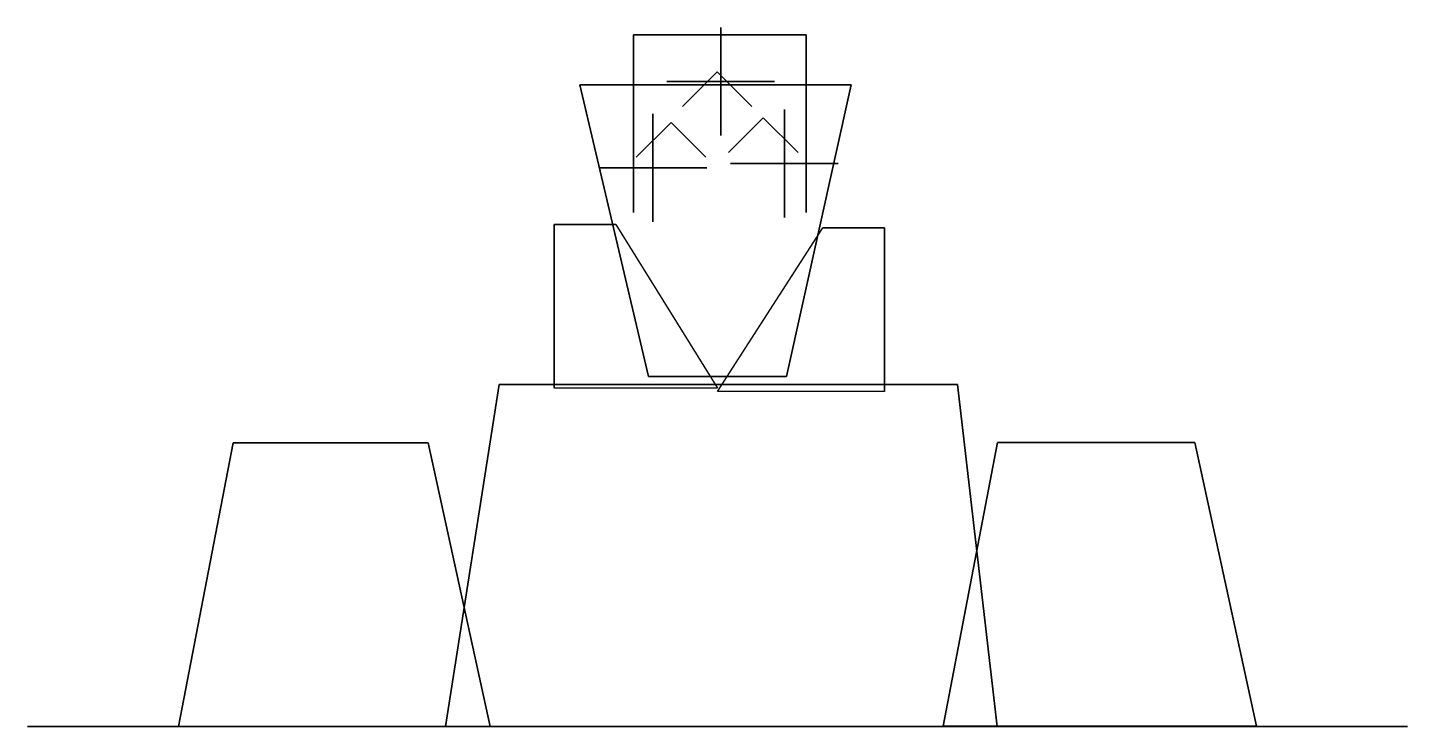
# Model space of a CAD drawing. Header units: metres. Extents: x -6.4 to 6.4, y 0 to 6.5.
import ezdxf

# ---------------------------------------------------------------- set-up
doc = ezdxf.new("R2010")
doc.units = ezdxf.units.M

msp = doc.modelspace()

# ---------------------------------------------------------------- linework, layer by layer
for points in [[(-0.779, 6.413, 2.729), (0.824, 6.413, 2.729), (0.824, 6.413, 0.512), (-0.779, 6.413, 0.512)], [(-0.779, 4.764, 0.512), (-0.779, 4.764, 2.729), (-0.779, 6.413, 2.729), (-0.779, 6.413, 0.512)], [(0.03, 5.98, -7), (0.03, 6.48, -8), (0.03, 5.98, -13), (0.03, 5.48, -8)], [(0.03, 5.98, -7), (0.03, 5.48, -8), (0.03, 5.98, -13), (0.03, 6.48, -8)], [(0.824, 6.413, 0.512), (0.824, 6.413, 2.729), (0.824, 4.764, 2.729), (0.824, 4.764, 0.512)], [(-0.325, 5.749, -5.394), (-0.325, 5.749, 1.211), (-0.003, 6.071, 1.211), (-0.003, 6.071, -5.394)], [(0.319, 5.749, 1.211), (0.319, 5.749, -5.394), (-0.003, 6.071, -5.394), (-0.003, 6.071, 1.211)], [(1.24, 5.95, 3.439), (-1.277, 5.95, 3.439), (-0.639, 3.245, 3.954), (0.639, 3.245, 3.954)], [(-1.277, 5.95, 2.22), (1.24, 5.95, 2.22), (0.639, 3.245, 2.22), (-0.639, 3.245, 2.22)], [(-1.277, 5.95, 3.439), (1.24, 5.95, 3.439), (1.24, 5.95, 2.22), (-1.277, 5.95, 2.22)], [(-0.639, 3.245, 2.22), (-0.639, 3.245, 3.954), (-1.277, 5.95, 3.439), (-1.277, 5.95, 2.22)], [(0.03, 5.98, -7), (0.53, 5.98, -8), (0.03, 5.98, -13), (-0.47, 5.98, -8)], [(0.03, 5.98, -7), (-0.47, 5.98, -8), (0.03, 5.98, -13), (0.53, 5.98, -8)], [(1.24, 5.95, 2.22), (1.24, 5.95, 3.439), (0.639, 3.245, 3.954), (0.639, 3.245, 2.22)], [(-0.6, 5.18, -7), (-0.6, 5.68, -8), (-0.6, 5.18, -13), (-0.6, 4.68, -8)], [(-0.6, 5.18, -7), (-0.6, 4.68, -8), (-0.6, 5.18, -13), (-0.6, 5.68, -8)], [(0.102, 5.321, -5.394), (0.102, 5.321, 1.211), (0.425, 5.643, 1.211), (0.425, 5.643, -5.394)], [(0.747, 5.321, 1.211), (0.747, 5.321, -5.394), (0.425, 5.643, -5.394), (0.425, 5.643, 1.211)], [(0.62, 5.22, -7), (0.62, 5.72, -8), (0.62, 5.22, -13), (0.62, 4.72, -8)], [(0.62, 5.22, -7), (0.62, 4.72, -8), (0.62, 5.22, -13), (0.62, 5.72, -8)], [(-0.753, 5.278, -5.394), (-0.753, 5.278, 1.211), (-0.431, 5.601, 1.211), (-0.431, 5.601, -5.394)], [(-0.109, 5.278, 1.211), (-0.109, 5.278, -5.394), (-0.431, 5.601, -5.394), (-0.431, 5.601, 1.211)], [(-0.6, 5.18, -7), (-0.1, 5.18, -8), (-0.6, 5.18, -13), (-1.1, 5.18, -8)], [(-0.6, 5.18, -7), (-1.1, 5.18, -8), (-0.6, 5.18, -13), (-0.1, 5.18, -8)], [(0.62, 5.22, -7), (1.12, 5.22, -8), (0.62, 5.22, -13), (0.12, 5.22, -8)], [(0.62, 5.22, -7), (0.12, 5.22, -8), (0.62, 5.22, -13), (1.12, 5.22, -8)], [(-1.515, 4.655, 3.855), (-1.515, 4.655, 0.993), (-1.515, 3.137, 0.993), (-1.515, 3.137, 3.855)], [(-1.515, 4.655, 0.993), (-0.943, 4.655, 2.441), (0, 3.137, 2.441), (-1.515, 3.137, 0.993)], [(-1.515, 4.655, 3.855), (-0.943, 4.655, 3.855), (-0.943, 4.655, 2.441), (-1.515, 4.655, 0.993)], [(1.549, 3.104, 1.027), (0, 3.104, 2.475), (0.977, 4.622, 2.475), (1.549, 4.622, 1.027)], [(1.549, 4.622, 3.889), (1.549, 4.622, 1.027), (0.977, 4.622, 2.475), (0.977, 4.622, 3.889)], [(1.549, 3.104, 3.889), (1.549, 3.104, 1.027), (1.549, 4.622, 1.027), (1.549, 4.622, 3.889)], [(2.593, 0, -4.79), (-2.524, 0, -4.79), (-2.024, 3.171, -3.518), (2.227, 3.171, -3.518)], [(-2.524, 0, 5.937), (-2.024, 3.171, 5.37), (-2.024, 3.171, -3.518), (-2.524, 0, -4.79)], [(-2.524, 0, 5.937), (2.593, 0, 5.937), (2.227, 3.171, 5.37), (-2.024, 3.171, 5.37)], [(2.227, 3.171, 5.37), (2.227, 3.171, -3.518), (-2.024, 3.171, -3.518), (-2.024, 3.171, 5.37)], [(2.593, 0, -4.79), (2.227, 3.171, -3.518), (2.227, 3.171, 5.37), (2.593, 0, 5.937)], [(-5, 0, -6.275), (-5, 0, 6.275), (-4.494, 2.631, 5.37), (-4.494, 2.631, -5.151)], [(-5, 0, -6.275), (-4.494, 2.631, -5.151), (-2.683, 2.631, -5.151), (-2.109, 0, -6.275)], [(-4.494, 2.631, 5.37), (-5, 0, 6.275), (-2.109, 0, 6.275), (-2.683, 2.631, 5.37)], [(-4.494, 2.631, -5.151), (-4.494, 2.631, 5.37), (-2.683, 2.631, 5.37), (-2.683, 2.631, -5.151)], [(-2.109, 0, -6.275), (-2.683, 2.631, -5.151), (-2.683, 2.631, 5.37), (-2.109, 0, 6.275)], [(2.092, 0.001, -6.196), (2.598, 2.632, -5.073), (4.427, 2.632, -5.073), (5, 0.001, -6.196)], [(2.598, 2.632, 5.448), (2.092, 0.001, 6.353), (5, 0.001, 6.353), (4.427, 2.632, 5.448)], [(2.598, 2.632, -5.073), (2.092, 0.001, -6.196), (2.092, 0.001, 6.353), (2.598, 2.632, 5.448)], [(2.598, 2.632, -5.073), (2.598, 2.632, 5.448), (4.427, 2.632, 5.448), (4.427, 2.632, -5.073)], [(5, 0.001, 6.353), (5, 0.001, -6.196), (4.427, 2.632, -5.073), (4.427, 2.632, 5.448)], [(-6.4, 0, -6.4), (6.4, 0, -6.4), (6.4, 0, 6.4), (-6.4, 0, 6.4)]]:
    msp.add_3dface(points)

doc.saveas('drawing.dxf')
